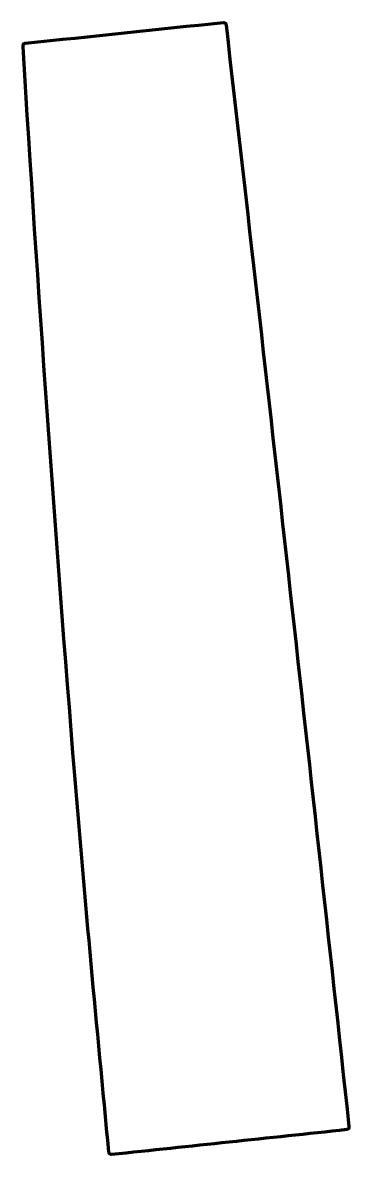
# Model space of a CAD drawing. Header units: millimetres. Extents: x 605 to 695, y 267 to 583.
import ezdxf

# ---------------------------------------------------------------- set-up
doc = ezdxf.new("R2010")
doc.units = ezdxf.units.MM
doc.layers.add('1', color=7, linetype='Continuous', true_color=0xffffff)

msp = doc.modelspace()

# ---------------------------------------------------------------- linework, layer by layer
at = {"layer": '1', "color": 155, "linetype": 'Continuous', "lineweight": 70}
for points in [[(660.37, 582.82), (642, 580.83), (623.62, 578.9), (605.24, 577.04)], [(695.47, 274.98), (684.35, 377.39), (673.02, 479.78), (661.24, 582.12)], [(604.52, 576.12), (608.7, 508.31), (613.44, 440.54), (618.95, 372.83)], [(618.95, 372.83), (621.82, 337.81), (625.03, 302.83), (628.45, 267.87)], [(629.28, 267.19), (651.12, 269.5), (672.96, 271.82), (694.8, 274.15)]]:
    msp.add_open_spline(points, degree=3, dxfattribs=at)
for points, knots in [([(661.24, 582.12), (661.23, 582.2), (661.2, 582.37), (661.05, 582.65), (660.74, 582.83), (660.48, 582.83), (660.37, 582.82)], [0, 0, 0, 0, 0.195767, 0.408288, 0.728786, 1, 1, 1, 1]), ([(605.24, 577.04), (605.1, 577.03), (604.9, 576.97), (604.67, 576.77), (604.53, 576.49), (604.52, 576.25), (604.52, 576.12)], [0, 0, 0, 0, 0.311532, 0.46844, 0.693064, 1, 1, 1, 1]), ([(694.8, 274.15), (694.93, 274.17), (695.2, 274.23), (695.47, 274.55), (695.48, 274.84), (695.47, 274.98)], [0, 0, 0, 0, 0.337112, 0.640391, 1, 1, 1, 1]), ([(628.45, 267.87), (628.46, 267.77), (628.5, 267.55), (628.76, 267.2), (629.1, 267.17), (629.28, 267.19)], [0, 0, 0, 0, 0.232634, 0.547899, 1, 1, 1, 1])]:
    msp.add_open_spline(points, degree=3, knots=knots, dxfattribs=at)

doc.saveas('drawing.dxf')
